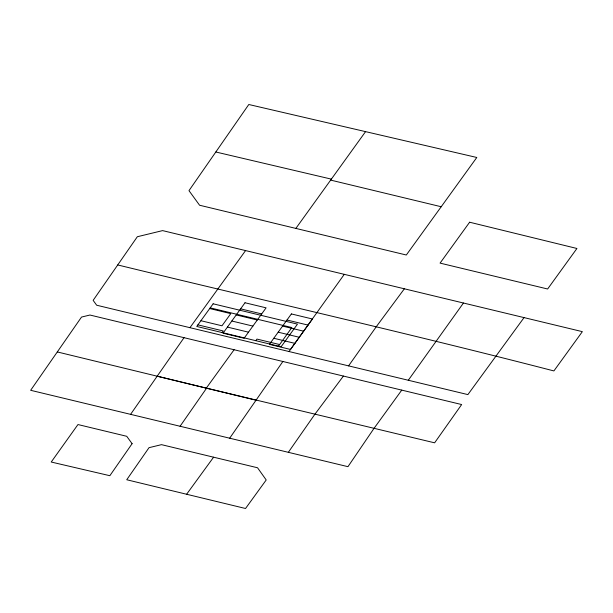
<?xml version="1.0" encoding="UTF-8"?>
<svg xmlns="http://www.w3.org/2000/svg" width="613" height="613" viewBox="0 0 613 613"><rect width="100%" height="100%" fill="white"/><g stroke="black" fill="none" stroke-linecap="round" stroke-linejoin="round"><path stroke-width="0.92" d="M229.676 438.218L282.877 361.486M117.727 264.946L93.145 300.355L96.67 305.22L467.88 394.603L524.054 317.603L582.35 331.648L553.891 370.934C409.024 333.464 263.107 300.362 117.727 264.946L137.335 236.733L162.591 230.611L524.054 317.603M180.069 426.28L206.581 388.19L434.617 442.824L461.65 404.542L89.95 315.028L81.521 317.067L30.65 390.297L130.584 414.35L184.038 337.686M130.584 414.35L288.332 452.317L314.722 414.48L343.403 376.068M348.567 365.884L376.505 326.407L404.35 288.815M344.276 274.34L289.045 351.54M408.289 380.259L463.428 303.044M295.857 228.411L365.563 131.634M278.486 346.146L291.872 327.549L210.205 307.864M189.946 327.671L245.568 250.587M222.067 332.553L223.224 330.959L197.915 324.867M255.797 340.675L256.947 339.081L279.635 344.544M441.207 206.742L406.319 255.008L199.577 205.232L188.98 190.651L248.801 104.501L476.799 157.48L441.207 206.742L330.645 180.099M234.105 349.732L206.29 388.129L157.196 376.198M401.768 390.106L373.861 428.594L347.954 466.677L288.332 452.317M186.62 494.254L245.537 508.499L266.211 479.971L257.552 467.773L161.495 444.655L149.028 447.674L126.738 479.749L186.62 494.254L213.592 457.198M215.822 151.993L331.357 179.126M240.61 308.845L261.69 313.917M286.984 320.017L308.055 325.097M209.707 308.546L230.787 313.626L221.99 325.794L200.911 320.714M236.212 314.929L257.291 320.009M282.585 326.101L303.657 331.181M231.814 321.013L252.893 326.093M278.187 332.185L299.267 337.265M227.423 327.097L248.495 332.177M273.789 338.269L294.868 343.349M57.3 351.939L256.035 400.212M132.102 443.682L109.85 475.703L51.224 462.033L77.966 424.548L126.738 436.295L132.102 443.682M213.14 303.803L196.765 326.461L281.099 346.774L297.474 324.116L213.14 303.803M245.008 302.761L223.025 333.181L244.104 338.261L266.088 307.833L245.008 302.761M291.374 313.933L269.391 344.353L290.47 349.433L312.454 319.005L291.374 313.933M469.627 222.22L440.073 263.115L547.631 288.999L576.925 248.48L469.627 222.22"/></g></svg>
